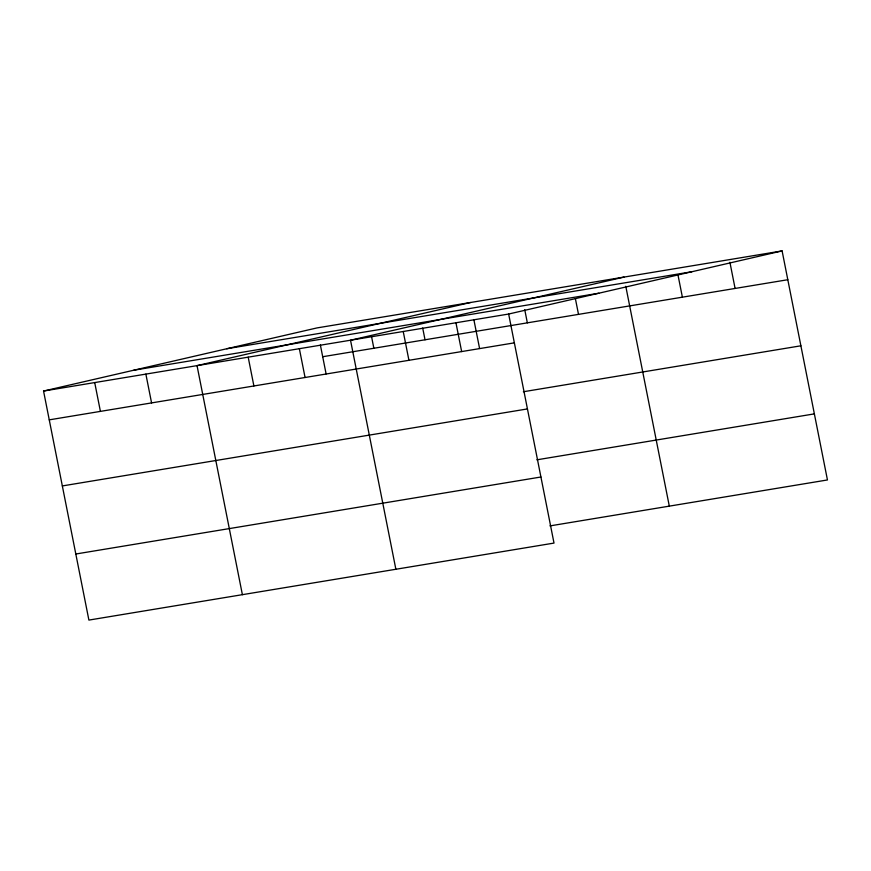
<?xml version="1.0" encoding="UTF-8"?>
<svg xmlns="http://www.w3.org/2000/svg" width="871" height="871" viewBox="0 0 871 871"><rect width="100%" height="100%" fill="white"/><g stroke="black" fill="none" stroke-linecap="round" stroke-linejoin="round"><path stroke-width="1.31" d="M43.55 391.046L508.653 314.039L554.01 543.079L88.896 620.087L43.55 391.046L316.99 327.921L782.104 250.913L827.45 479.954L549.939 525.899M470.482 302.509L197.031 365.635L242.388 594.675M623.963 277.098L350.523 340.223L395.87 569.264M508.653 314.039L782.104 250.913M226.754 348.748L691.868 271.741M133.786 370.219L598.889 293.211M322.695 356.729L787.809 279.722M49.255 419.855L514.358 342.847M523.373 391.743L800.885 345.798M62.342 485.931L527.445 408.924M536.852 459.823L814.363 413.877M75.821 554.01L540.924 477.003M729.909 262.258L735.091 288.453M677.976 274.92L682.385 297.174M625.781 286.265L669.309 506.138M575.393 298.666L578.507 314.377M524.756 309.749L527.347 322.847M473.846 319.537L479.583 348.498M455.947 322.771L461.652 351.579M422.685 328.008L425.026 339.788M403.229 331.492L408.935 360.3M371.525 336.478L373.855 348.258M320.365 344.949L326.102 373.909M299.363 348.694L305.068 377.502M248.191 357.164L253.897 385.973M145.871 374.105L151.576 402.914M94.71 382.576L100.415 411.384"/></g></svg>
